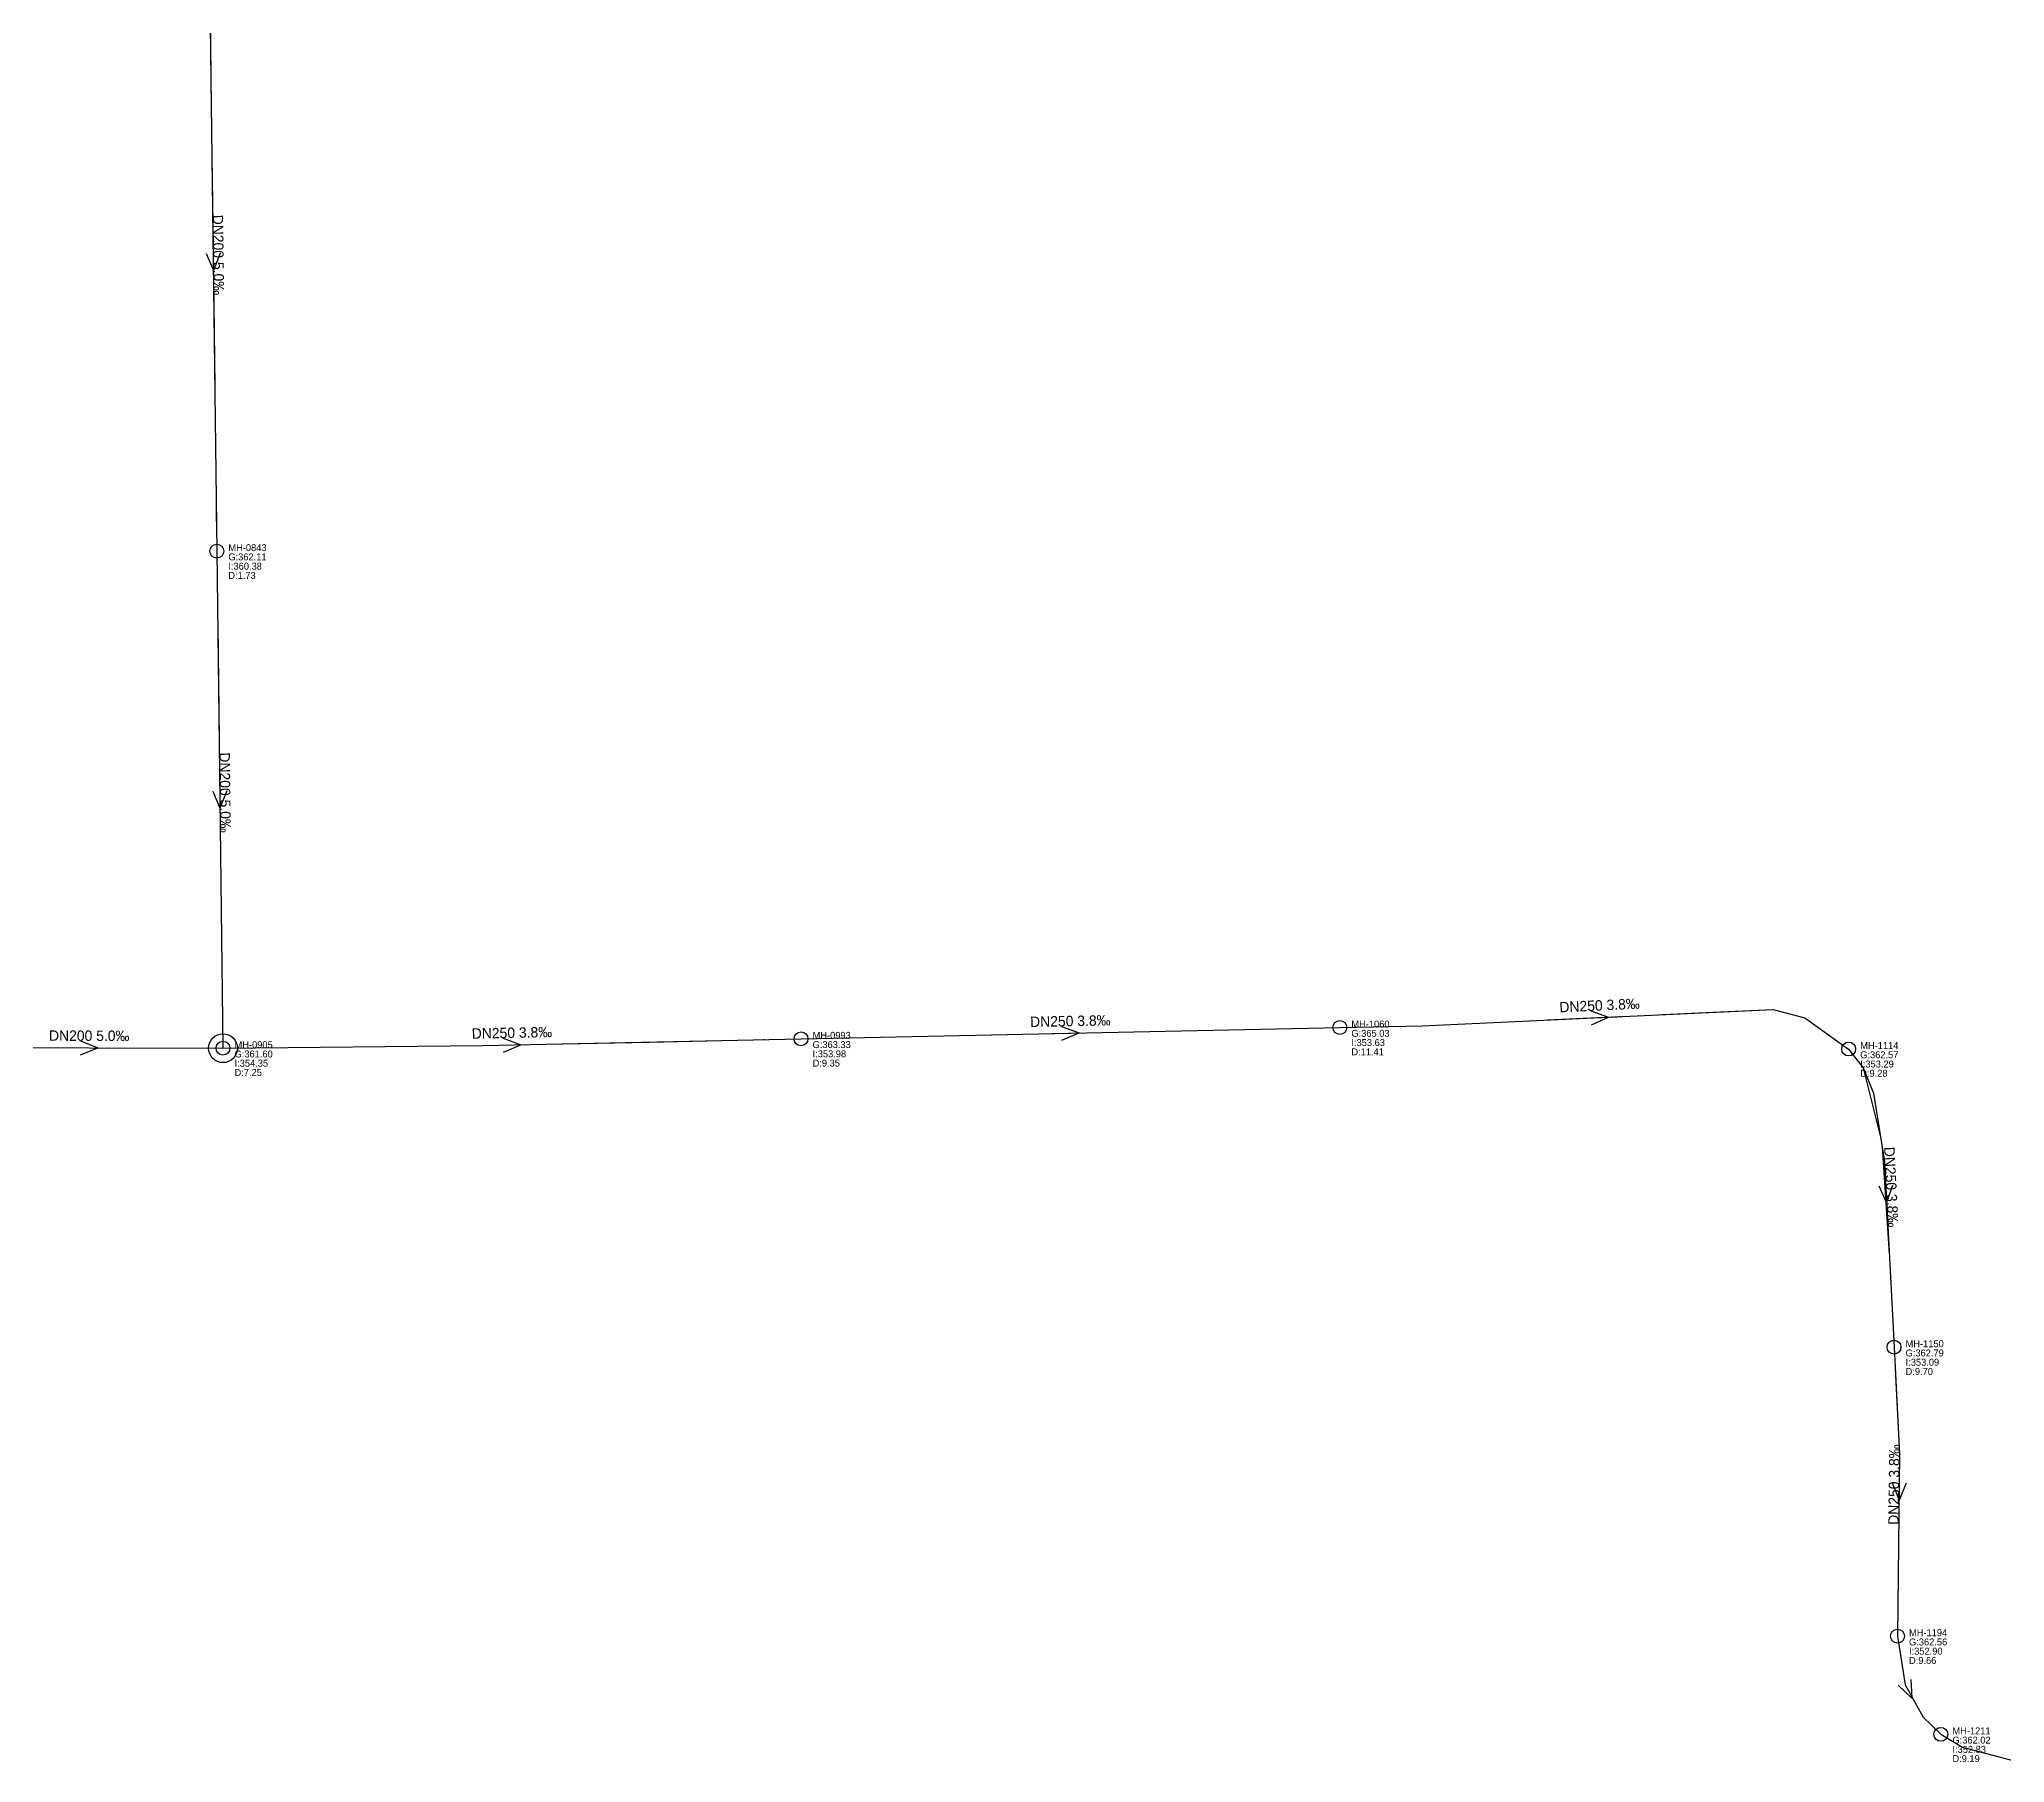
# Model space of a CAD drawing. Header units: metres. Extents: x 449901 to 451990, y 2566737 to 2570846.
# Drawn here: x 450558.7 to 450898.7, y 2569025.8 to 2569323.8 of the extents above; entities that cross this region are included whole.
import ezdxf
from ezdxf.enums import TextEntityAlignment as Align

# ---------------------------------------------------------------- set-up
doc = ezdxf.new("R2010")
doc.units = ezdxf.units.M
for name, color, linetype in [('SEW-DROP', 6, 'Continuous'), ('SEW-LABEL', 2, 'Continuous'), ('SEW-MH', 7, 'Continuous'), ('SEW-MH-LABEL', 8, 'Continuous'), ('SEW-PIPE-DN200', 3, 'Continuous'), ('SEW-PIPE-DN250', 4, 'Continuous'), ('SEW-RIDER', 8, 'Continuous')]:
    doc.layers.add(name, color=color, linetype=linetype)

msp = doc.modelspace()

# ---------------------------------------------------------------- linework, layer by layer
at = {"layer": 'SEW-DROP'}
msp.add_circle((450590.51, 2569149.35), 2.5, dxfattribs=at)
at = {"layer": 'SEW-LABEL'}
for p, q in [((450587.6, 2569286.79), (450588.84, 2569283.8)), ((450590, 2569286.82), (450588.84, 2569283.8)), ((450588.76, 2569193.81), (450589.99, 2569190.83)), ((450591.16, 2569193.84), (450589.99, 2569190.83)), ((450827.11, 2569155.79), (450830.16, 2569154.73)), ((450827.22, 2569153.39), (450830.16, 2569154.73)), ((450638.98, 2569151.09), (450642.01, 2569149.95)), ((450735.57, 2569153.11), (450738.6, 2569151.98)), ((450735.62, 2569150.71), (450738.6, 2569151.98)), ((450565.87, 2569150.61), (450568.87, 2569149.4)), ((450565.87, 2569148.21), (450568.87, 2569149.4)), ((450639.03, 2569148.69), (450642.01, 2569149.95)), ((450876.92, 2569125.53), (450878.28, 2569122.6)), ((450879.32, 2569125.66), (450878.28, 2569122.6)), ((450879.26, 2569074.19), (450880.43, 2569071.18)), ((450881.66, 2569074.16), (450880.43, 2569071.18)), ((450880.3, 2569039.2), (450882.64, 2569036.97)), ((450882.48, 2569040.2), (450882.64, 2569036.97))]:
    msp.add_line(p, q, dxfattribs=at)
at = {"layer": 'SEW-MH'}
for centre in [(450589.44, 2569235.3), (450690.5, 2569150.97), (450783.7, 2569152.92), (450590.51, 2569149.35), (450871.72, 2569149.21), (450879.57, 2569097.65), (450880.16, 2569047.68), (450887.67, 2569030.71)]:
    msp.add_circle(centre, 1.2, dxfattribs=at)
at = {"layer": 'SEW-PIPE-DN200'}
for points in [[(450588.2, 2569335.3), (450588.2, 2569335.3), (450589.44, 2569235.3)], [(450589.44, 2569235.3), (450590.51, 2569149.35)], [(450544.23, 2569149.47), (450590.51, 2569149.35)]]:
    msp.add_lwpolyline(points, dxfattribs=at)
at = {"layer": 'SEW-PIPE-DN250'}
for points in [[(450783.7, 2569152.92), (450797.96, 2569153.22), (450858.67, 2569156.06), (450864.13, 2569154.6), (450871.72, 2569149.21)], [(450590.51, 2569149.35), (450635.38, 2569149.82), (450690.5, 2569150.97)], [(450690.5, 2569150.97), (450783.7, 2569152.92)], [(450871.72, 2569149.21), (450874.23, 2569145.96), (450876.01, 2569141.59), (450877.91, 2569129.72), (450879.57, 2569097.65)], [(450879.57, 2569097.65), (450880.52, 2569079.21), (450880.16, 2569047.68)], [(450880.16, 2569047.68), (450880.16, 2569047.68), (450881.49, 2569039.26), (450884.63, 2569033.67), (450887.67, 2569030.71), (450887.67, 2569030.71)], [(450887.67, 2569030.71), (450891.41, 2569028.5), (450901.44, 2569025.81), (450970.5, 2569030.78)]]:
    msp.add_lwpolyline(points, dxfattribs=at)
at = {"layer": 'SEW-RIDER'}
for points in [[(450588.2, 2569335.3), (450588.21, 2569334.32), (450588.49, 2569311.67)], [(450588.54, 2569307.65), (450588.54, 2569307.6), (450588.79, 2569287.6)], [(450588.85, 2569283.22), (450588.85, 2569282.66), (450589.09, 2569263.66)], [(450589.09, 2569263.24), (450589.1, 2569262.68), (450589.1, 2569262.61)], [(450589.35, 2569242.68), (450589.35, 2569242.63), (450589.4, 2569238.25)], [(450589.6, 2569222.68), (450589.6, 2569222.63), (450589.85, 2569202.69)], [(450589.85, 2569202.63), (450590.1, 2569182.69), (450590.1, 2569182.63)], [(450819.59, 2569154.23), (450829.57, 2569154.7), (450830.26, 2569154.73)], [(450830.49, 2569154.74), (450830.71, 2569154.75), (450830.94, 2569154.77)], [(450831.17, 2569154.78), (450831.51, 2569154.79), (450831.74, 2569154.8)], [(450831.97, 2569154.81), (450832.2, 2569154.82), (450832.43, 2569154.83)], [(450839.56, 2569155.17), (450849.55, 2569155.64), (450858.67, 2569156.06)], [(450858.67, 2569156.06), (450858.67, 2569156.06), (450858.67, 2569156.06)], [(450858.67, 2569156.06), (450858.67, 2569156.06), (450858.67, 2569156.06)], [(450858.67, 2569156.06), (450864.13, 2569154.6)], [(450733.99, 2569151.88), (450734.02, 2569151.88), (450734.1, 2569151.88)], [(450734.15, 2569151.88), (450734.21, 2569151.89), (450739.26, 2569151.99)], [(450649.28, 2569150.11), (450664.28, 2569150.42), (450679.18, 2569150.73)], [(450684.07, 2569150.84), (450684.16, 2569150.84), (450684.22, 2569150.84)], [(450871.72, 2569149.21), (450874.23, 2569145.96), (450877.26, 2569133.76)], [(450877.49, 2569132.32), (450878.73, 2569113.8)], [(450879.76, 2569093.83), (450880.52, 2569079.21), (450880.41, 2569069.69)]]:
    msp.add_lwpolyline(points, dxfattribs=at)

# ---------------------------------------------------------------- texts
at = {"layer": 'SEW-LABEL'}
for s, rotation, p in [('DN200 5.0‰', -89.2874, (450588.82, 2569286.5)), ('DN200 5.0‰', -89.2874, (450589.98, 2569193.53)), ('DN250 3.8‰', 2.6811, (450828.67, 2569155.86)), ('DN250 3.8‰', 1.1999, (450737.1, 2569153.15)), ('DN200 5.0‰', -0.1502, (450567.37, 2569150.61)), ('DN250 3.8‰', 1.1999, (450640.51, 2569151.12)), ('DN250 3.8‰', -87.0362, (450878.2, 2569125.3)), ('DN250 3.8‰', 89.3358, (450880.45, 2569073.88))]:
    msp.add_text(s, height=1.8, rotation=rotation, dxfattribs=at).set_placement(p, align=Align.CENTER)
at = {"layer": 'SEW-MH-LABEL'}
for s, p in [('MH-0843', (450591.44, 2569235.3)), ('G:362.11', (450591.44, 2569233.7)), ('I:360.38', (450591.44, 2569232.1)), ('D:1.73', (450591.44, 2569230.5)), ('MH-0993', (450692.5, 2569150.97)), ('G:365.03', (450785.7, 2569151.32)), ('MH-1060', (450785.7, 2569152.92)), ('I:353.63', (450785.7, 2569149.72)), ('G:361.60', (450592.51, 2569147.75)), ('MH-0905', (450592.51, 2569149.35)), ('G:363.33', (450692.5, 2569149.37)), ('I:353.98', (450692.5, 2569147.77)), ('D:11.41', (450785.7, 2569148.12)), ('G:362.57', (450873.72, 2569147.61)), ('MH-1114', (450873.72, 2569149.21)), ('D:7.25', (450592.51, 2569144.55)), ('I:354.35', (450592.51, 2569146.15)), ('D:9.35', (450692.5, 2569146.17)), ('D:9.28', (450873.72, 2569144.41)), ('I:353.29', (450873.72, 2569146.01)), ('G:362.79', (450881.57, 2569096.05)), ('MH-1150', (450881.57, 2569097.65)), ('D:9.70', (450881.57, 2569092.85)), ('I:353.09', (450881.57, 2569094.45)), ('MH-1194', (450882.16, 2569047.68)), ('G:362.56', (450882.16, 2569046.08)), ('I:352.90', (450882.16, 2569044.48)), ('D:9.66', (450882.16, 2569042.88)), ('MH-1211', (450889.67, 2569030.71)), ('G:362.02', (450889.67, 2569029.11)), ('I:352.83', (450889.67, 2569027.51)), ('D:9.19', (450889.67, 2569025.91))]:
    msp.add_text(s, height=1.2, dxfattribs=at).set_placement(p)

doc.saveas('drawing.dxf')
